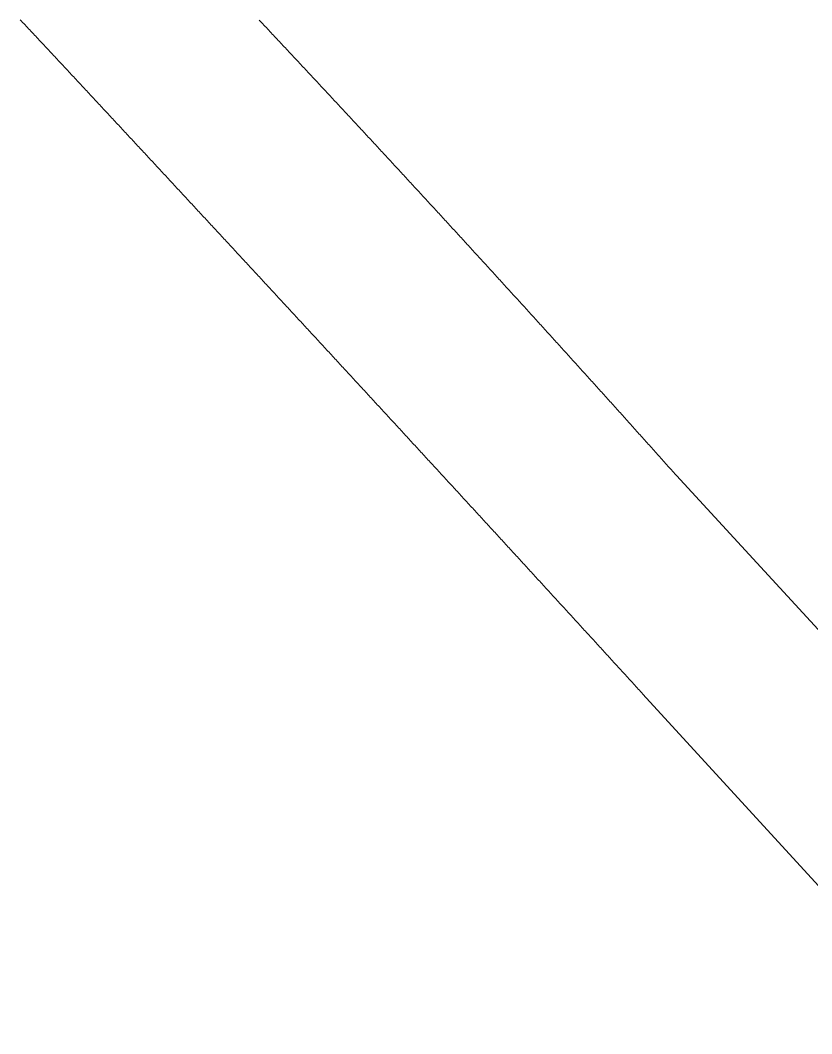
# Model space of a CAD drawing. Extents: x 174934 to 192674, y 648863 to 672607.
# Drawn here: x 185249.1 to 185294.6, y 656606.1 to 656664.4 of the extents above; entities that cross this region are included whole.
import ezdxf

# ---------------------------------------------------------------- set-up
doc = ezdxf.new("R2010")
doc.units = 0
doc.layers.add('pspecial', color=7, linetype='Continuous', lineweight=0)

msp = doc.modelspace()

# ---------------------------------------------------------------- linework, layer by layer
at = {"layer": 'pspecial', "flags": 128}
for points in [[(185302.789, 656606.081), (185284.885, 656625.613), (185284.818, 656625.686), (185284.75, 656625.76), (185284.683, 656625.834), (185284.615, 656625.908), (185284.548, 656625.982), (185284.481, 656626.055), (185284.413, 656626.129), (185284.346, 656626.203), (185284.278, 656626.277), (185284.211, 656626.351), (185284.143, 656626.425), (185284.076, 656626.498), (185284.008, 656626.572), (185283.941, 656626.646), (185283.873, 656626.72), (185283.806, 656626.794), (185283.738, 656626.867), (185283.671, 656626.941), (185283.603, 656627.015), (185283.536, 656627.089), (185283.468, 656627.163), (185283.401, 656627.236), (185283.333, 656627.31), (185283.266, 656627.384), (185283.198, 656627.458), (185283.131, 656627.531), (185283.063, 656627.605), (185282.996, 656627.679), (185282.928, 656627.753), (185282.861, 656627.827), (185282.793, 656627.9), (185282.726, 656627.974), (185282.658, 656628.048), (185282.591, 656628.122), (185282.523, 656628.196), (185282.456, 656628.269), (185282.388, 656628.343), (185282.321, 656628.417), (185282.253, 656628.491), (185282.186, 656628.564), (185282.118, 656628.638), (185282.051, 656628.712), (185281.983, 656628.786), (185281.916, 656628.859), (185281.848, 656628.933), (185281.781, 656629.007), (185281.713, 656629.081), (185281.646, 656629.154), (185281.578, 656629.228), (185281.511, 656629.302), (185281.443, 656629.376), (185281.376, 656629.449), (185281.308, 656629.523), (185281.24, 656629.597), (185281.173, 656629.671), (185281.105, 656629.744), (185281.038, 656629.818), (185280.97, 656629.892), (185280.903, 656629.966), (185280.835, 656630.039), (185280.768, 656630.113), (185280.7, 656630.187), (185280.633, 656630.261), (185280.565, 656630.334), (185280.498, 656630.408), (185280.43, 656630.482), (185280.362, 656630.556), (185280.295, 656630.629), (185280.227, 656630.703), (185280.16, 656630.777), (185280.092, 656630.851), (185280.025, 656630.924), (185279.957, 656630.998), (185279.889, 656631.072), (185279.822, 656631.145), (185279.754, 656631.219), (185279.687, 656631.293), (185279.619, 656631.367), (185279.552, 656631.44), (185279.484, 656631.514), (185279.417, 656631.588), (185279.349, 656631.661), (185279.281, 656631.735), (185279.214, 656631.809), (185279.146, 656631.883), (185279.079, 656631.956), (185279.011, 656632.03), (185278.943, 656632.104), (185278.876, 656632.177), (185278.808, 656632.251), (185278.741, 656632.325), (185278.673, 656632.399), (185278.606, 656632.472), (185278.538, 656632.546), (185278.47, 656632.62), (185278.403, 656632.693), (185278.335, 656632.767), (185278.268, 656632.841), (185278.2, 656632.914), (185278.132, 656632.988), (185278.065, 656633.062), (185277.997, 656633.135), (185277.93, 656633.209), (185277.862, 656633.283), (185277.794, 656633.356), (185277.727, 656633.43), (185277.659, 656633.504), (185277.591, 656633.578), (185277.524, 656633.651), (185277.456, 656633.725), (185277.389, 656633.799), (185277.321, 656633.872), (185277.253, 656633.946), (185277.186, 656634.02), (185277.118, 656634.093), (185277.051, 656634.167), (185276.983, 656634.241), (185276.915, 656634.314), (185276.848, 656634.388), (185276.78, 656634.462), (185276.712, 656634.535), (185276.645, 656634.609), (185276.577, 656634.683), (185276.509, 656634.756), (185276.442, 656634.83), (185276.374, 656634.904), (185276.307, 656634.977), (185276.239, 656635.051), (185276.171, 656635.124), (185276.104, 656635.198), (185276.036, 656635.272), (185275.968, 656635.345), (185275.901, 656635.419), (185275.833, 656635.493), (185275.765, 656635.566), (185275.698, 656635.64), (185275.63, 656635.714), (185275.562, 656635.787), (185275.495, 656635.861), (185275.427, 656635.935), (185275.359, 656636.008), (185275.292, 656636.082), (185275.224, 656636.155), (185275.156, 656636.229), (185275.089, 656636.303), (185275.021, 656636.376), (185274.953, 656636.45), (185274.886, 656636.524), (185274.818, 656636.597), (185274.75, 656636.671), (185274.683, 656636.744), (185274.615, 656636.818), (185274.547, 656636.892), (185274.48, 656636.965), (185274.412, 656637.039), (185274.344, 656637.113), (185274.277, 656637.186), (185274.209, 656637.26), (185274.141, 656637.333), (185274.074, 656637.407), (185274.006, 656637.481), (185273.938, 656637.554), (185273.871, 656637.628), (185273.803, 656637.701), (185273.735, 656637.775), (185273.667, 656637.849), (185273.6, 656637.922), (185273.532, 656637.996), (185273.464, 656638.069), (185273.397, 656638.143), (185273.329, 656638.217), (185273.261, 656638.29), (185273.194, 656638.364), (185273.126, 656638.437), (185273.058, 656638.511), (185272.99, 656638.585), (185272.923, 656638.658), (185272.855, 656638.732), (185272.787, 656638.805), (185272.72, 656638.879), (185272.652, 656638.952), (185272.584, 656639.026), (185272.516, 656639.1), (185272.449, 656639.173), (185272.381, 656639.247), (185272.313, 656639.32), (185272.245, 656639.394), (185272.178, 656639.467), (185272.11, 656639.541), (185272.042, 656639.615), (185271.975, 656639.688), (185271.907, 656639.762), (185271.839, 656639.835), (185271.771, 656639.909), (185271.704, 656639.982), (185271.636, 656640.056), (185271.568, 656640.13), (185271.5, 656640.203), (185271.433, 656640.277), (185271.365, 656640.35), (185271.297, 656640.424), (185271.229, 656640.497), (185271.162, 656640.571), (185271.094, 656640.644), (185271.026, 656640.718), (185270.958, 656640.792), (185270.891, 656640.865), (185270.823, 656640.939), (185270.755, 656641.012), (185270.687, 656641.086), (185270.62, 656641.159), (185270.552, 656641.233), (185270.484, 656641.306), (185270.416, 656641.38), (185270.349, 656641.453), (185270.281, 656641.527), (185270.213, 656641.6), (185270.145, 656641.674), (185270.077, 656641.748), (185270.01, 656641.821), (185269.942, 656641.895), (185269.874, 656641.968), (185269.806, 656642.042), (185269.739, 656642.115), (185269.671, 656642.189), (185269.603, 656642.262), (185269.535, 656642.336), (185269.467, 656642.409), (185269.4, 656642.483), (185269.332, 656642.556), (185269.264, 656642.63), (185269.196, 656642.703), (185269.128, 656642.777), (185269.061, 656642.85), (185268.993, 656642.924), (185268.925, 656642.997), (185268.857, 656643.071), (185268.789, 656643.144), (185268.722, 656643.218), (185268.654, 656643.291), (185268.586, 656643.365), (185268.518, 656643.438), (185268.45, 656643.512), (185268.383, 656643.585), (185268.315, 656643.659), (185268.247, 656643.732), (185268.179, 656643.806), (185268.111, 656643.879), (185268.044, 656643.953), (185267.976, 656644.026), (185267.908, 656644.1), (185267.84, 656644.173), (185267.772, 656644.247), (185267.704, 656644.32), (185267.637, 656644.394), (185267.569, 656644.467), (185267.501, 656644.541), (185267.433, 656644.614), (185267.365, 656644.688), (185267.297, 656644.761), (185267.23, 656644.835), (185267.162, 656644.908), (185267.094, 656644.982), (185267.026, 656645.055), (185266.958, 656645.128), (185266.89, 656645.202), (185266.823, 656645.275), (185266.755, 656645.349), (185266.687, 656645.422), (185266.619, 656645.496), (185266.551, 656645.569), (185266.483, 656645.643), (185266.416, 656645.716), (185266.348, 656645.79), (185266.28, 656645.863), (185266.212, 656645.937), (185266.144, 656646.01), (185266.076, 656646.083), (185266.008, 656646.157), (185265.941, 656646.23), (185265.873, 656646.304), (185265.805, 656646.377), (185265.737, 656646.451), (185265.669, 656646.524), (185265.601, 656646.598), (185265.533, 656646.671), (185265.465, 656646.744), (185265.398, 656646.818), (185265.33, 656646.891), (185265.262, 656646.965), (185265.194, 656647.038), (185265.126, 656647.112), (185265.058, 656647.185), (185264.99, 656647.259), (185264.922, 656647.332), (185264.855, 656647.405), (185264.787, 656647.479), (185264.719, 656647.552), (185264.651, 656647.626), (185264.583, 656647.699), (185264.515, 656647.773), (185264.447, 656647.846), (185264.379, 656647.919), (185264.311, 656647.993), (185264.243, 656648.066), (185264.176, 656648.14), (185264.108, 656648.213), (185264.04, 656648.286), (185263.972, 656648.36), (185263.904, 656648.433), (185263.836, 656648.507), (185263.768, 656648.58), (185263.7, 656648.653), (185263.632, 656648.727), (185263.564, 656648.8), (185263.497, 656648.874), (185263.429, 656648.947), (185263.361, 656649.02), (185263.293, 656649.094), (185263.225, 656649.167), (185263.157, 656649.241), (185263.089, 656649.314), (185263.021, 656649.387), (185262.953, 656649.461), (185262.885, 656649.534), (185262.817, 656649.608), (185262.749, 656649.681), (185262.681, 656649.754), (185262.614, 656649.828), (185262.546, 656649.901), (185262.478, 656649.975), (185262.41, 656650.048), (185262.342, 656650.121), (185262.274, 656650.195), (185262.206, 656650.268), (185262.138, 656650.341), (185262.07, 656650.415), (185262.002, 656650.488), (185261.934, 656650.562), (185261.866, 656650.635), (185261.798, 656650.708), (185261.73, 656650.782), (185261.662, 656650.855), (185261.594, 656650.928), (185261.526, 656651.002), (185261.458, 656651.075), (185261.39, 656651.148), (185261.323, 656651.222), (185261.255, 656651.295), (185261.187, 656651.369), (185261.119, 656651.442), (185261.051, 656651.515), (185260.983, 656651.589), (185260.915, 656651.662), (185260.847, 656651.735), (185260.779, 656651.809), (185260.711, 656651.882), (185260.643, 656651.955), (185260.575, 656652.029), (185260.507, 656652.102), (185260.439, 656652.175), (185260.371, 656652.249), (185260.303, 656652.322), (185260.235, 656652.395), (185260.167, 656652.469), (185260.099, 656652.542), (185260.031, 656652.615), (185259.963, 656652.689), (185259.895, 656652.762), (185259.827, 656652.835), (185259.759, 656652.909), (185259.691, 656652.982), (185259.623, 656653.055), (185259.555, 656653.129), (185259.487, 656653.202), (185259.419, 656653.275), (185259.351, 656653.349), (185259.283, 656653.422), (185259.215, 656653.495), (185259.147, 656653.569), (185259.079, 656653.642), (185259.011, 656653.715), (185258.943, 656653.788), (185258.875, 656653.862), (185258.807, 656653.935), (185258.739, 656654.008), (185258.671, 656654.082), (185258.603, 656654.155), (185258.535, 656654.228), (185258.467, 656654.302), (185258.399, 656654.375), (185258.331, 656654.448), (185258.263, 656654.522), (185258.195, 656654.595), (185258.127, 656654.668), (185258.059, 656654.741), (185257.991, 656654.815), (185257.923, 656654.888), (185257.855, 656654.961), (185257.787, 656655.035), (185257.719, 656655.108), (185257.651, 656655.181), (185257.583, 656655.254), (185257.514, 656655.328), (185257.446, 656655.401), (185257.378, 656655.474), (185257.31, 656655.548), (185257.242, 656655.621), (185257.174, 656655.694), (185257.106, 656655.767), (185257.038, 656655.841), (185256.97, 656655.914), (185256.902, 656655.987), (185256.834, 656656.06), (185256.766, 656656.134), (185256.698, 656656.207), (185256.63, 656656.28), (185256.562, 656656.354), (185256.494, 656656.427), (185256.426, 656656.5), (185256.358, 656656.573), (185256.289, 656656.647), (185256.221, 656656.72), (185256.153, 656656.793), (185256.085, 656656.866), (185256.017, 656656.94), (185255.949, 656657.013), (185255.881, 656657.086), (185255.813, 656657.159), (185255.745, 656657.233), (185255.677, 656657.306), (185255.609, 656657.379), (185255.541, 656657.452), (185255.473, 656657.526), (185255.404, 656657.599), (185255.336, 656657.672), (185255.268, 656657.745), (185255.2, 656657.819), (185255.132, 656657.892), (185255.064, 656657.965), (185254.996, 656658.038), (185254.928, 656658.112), (185254.86, 656658.185), (185254.792, 656658.258), (185254.724, 656658.331), (185254.655, 656658.404), (185254.587, 656658.478), (185254.519, 656658.551), (185254.451, 656658.624), (185254.383, 656658.697), (185254.315, 656658.771), (185254.247, 656658.844), (185254.179, 656658.917), (185254.111, 656658.99), (185254.042, 656659.063), (185253.974, 656659.137), (185253.906, 656659.21), (185253.838, 656659.283), (185253.77, 656659.356), (185253.702, 656659.429), (185253.634, 656659.503), (185253.566, 656659.576), (185253.498, 656659.649), (185253.429, 656659.722), (185253.361, 656659.795), (185253.293, 656659.869), (185253.225, 656659.942), (185253.157, 656660.015), (185253.089, 656660.088), (185253.021, 656660.161), (185252.952, 656660.235), (185252.884, 656660.308), (185252.816, 656660.381), (185252.748, 656660.454), (185252.68, 656660.527), (185252.612, 656660.601), (185252.544, 656660.674), (185252.475, 656660.747), (185252.407, 656660.82), (185252.339, 656660.893), (185252.271, 656660.967), (185252.203, 656661.04), (185252.135, 656661.113), (185252.067, 656661.186), (185251.998, 656661.259), (185251.93, 656661.332), (185251.862, 656661.406), (185251.794, 656661.479), (185251.726, 656661.552), (185251.658, 656661.625), (185251.589, 656661.698), (185251.521, 656661.771), (185251.453, 656661.845), (185251.385, 656661.918), (185251.317, 656661.991), (185251.249, 656662.064), (185251.18, 656662.137), (185251.112, 656662.21), (185251.044, 656662.283), (185250.976, 656662.356), (185250.907, 656662.429), (185250.839, 656662.502), (185250.771, 656662.576), (185250.702, 656662.649), (185250.634, 656662.722), (185250.566, 656662.795), (185250.497, 656662.868), (185250.429, 656662.941), (185250.361, 656663.014), (185250.292, 656663.087), (185250.224, 656663.16), (185250.156, 656663.233), (185250.087, 656663.306), (185250.019, 656663.379), (185249.951, 656663.452), (185249.882, 656663.525), (185249.814, 656663.598), (185249.746, 656663.671), (185249.677, 656663.744), (185249.609, 656663.816), (185249.54, 656663.889), (185249.472, 656663.962), (185249.404, 656664.035), (185249.335, 656664.108), (185249.267, 656664.181), (185249.198, 656664.254), (185249.13, 656664.327), (185249.062, 656664.4)], [(185262.807, 656664.385), (185262.876, 656664.312), (185262.944, 656664.24), (185263.013, 656664.167), (185263.081, 656664.094), (185263.149, 656664.021), (185263.218, 656663.948), (185263.286, 656663.875), (185263.355, 656663.802), (185263.423, 656663.729), (185263.491, 656663.656), (185263.56, 656663.583), (185263.628, 656663.51), (185263.697, 656663.437), (185263.765, 656663.364), (185263.833, 656663.291), (185263.902, 656663.218), (185263.97, 656663.145), (185264.039, 656663.072), (185264.107, 656662.999), (185264.175, 656662.926), (185264.244, 656662.853), (185264.312, 656662.78), (185264.38, 656662.707), (185264.449, 656662.634), (185264.517, 656662.561), (185264.585, 656662.488), (185264.654, 656662.415), (185264.722, 656662.342), (185264.79, 656662.269), (185264.859, 656662.196), (185264.927, 656662.123), (185264.995, 656662.05), (185265.063, 656661.977), (185265.132, 656661.904), (185265.2, 656661.831), (185265.268, 656661.758), (185265.337, 656661.685), (185265.405, 656661.612), (185265.473, 656661.539), (185265.541, 656661.466), (185265.61, 656661.393), (185265.678, 656661.32), (185265.746, 656661.246), (185265.814, 656661.173), (185265.883, 656661.1), (185265.951, 656661.027), (185266.019, 656660.954), (185266.087, 656660.881), (185266.155, 656660.808), (185266.224, 656660.735), (185266.292, 656660.661), (185266.36, 656660.588), (185266.428, 656660.515), (185266.496, 656660.442), (185266.565, 656660.369), (185266.633, 656660.296), (185266.701, 656660.223), (185266.769, 656660.149), (185266.837, 656660.076), (185266.905, 656660.003), (185266.974, 656659.93), (185267.042, 656659.857), (185267.11, 656659.783), (185267.178, 656659.71), (185267.246, 656659.637), (185267.314, 656659.564), (185267.382, 656659.491), (185267.45, 656659.417), (185267.519, 656659.344), (185267.587, 656659.271), (185267.655, 656659.198), (185267.723, 656659.125), (185267.791, 656659.051), (185267.859, 656658.978), (185267.927, 656658.905), (185267.995, 656658.832), (185268.063, 656658.758), (185268.131, 656658.685), (185268.199, 656658.612), (185268.267, 656658.539), (185268.336, 656658.465), (185268.404, 656658.392), (185268.472, 656658.319), (185268.54, 656658.245), (185268.608, 656658.172), (185268.676, 656658.099), (185268.744, 656658.025), (185268.812, 656657.952), (185268.88, 656657.879), (185268.948, 656657.806), (185269.016, 656657.732), (185269.084, 656657.659), (185269.152, 656657.586), (185269.22, 656657.512), (185269.288, 656657.439), (185269.356, 656657.366), (185269.424, 656657.292), (185269.492, 656657.219), (185269.56, 656657.145), (185269.627, 656657.072), (185269.695, 656656.999), (185269.763, 656656.925), (185269.831, 656656.852), (185269.899, 656656.779), (185269.967, 656656.705), (185270.035, 656656.632), (185270.103, 656656.558), (185270.171, 656656.485), (185270.239, 656656.412), (185270.307, 656656.338), (185270.375, 656656.265), (185270.443, 656656.191), (185270.51, 656656.118), (185270.578, 656656.045), (185270.646, 656655.971), (185270.714, 656655.898), (185270.782, 656655.824), (185270.85, 656655.751), (185270.918, 656655.677), (185270.985, 656655.604), (185271.053, 656655.53), (185271.121, 656655.457), (185271.189, 656655.383), (185271.257, 656655.31), (185271.325, 656655.236), (185271.392, 656655.163), (185271.46, 656655.089), (185271.528, 656655.016), (185271.596, 656654.942), (185271.664, 656654.869), (185271.732, 656654.795), (185271.799, 656654.722), (185271.867, 656654.648), (185271.935, 656654.575), (185272.003, 656654.501), (185272.07, 656654.428), (185272.138, 656654.354), (185272.206, 656654.281), (185272.274, 656654.207), (185272.341, 656654.134), (185272.409, 656654.06), (185272.477, 656653.987), (185272.545, 656653.913), (185272.612, 656653.839), (185272.68, 656653.766), (185272.748, 656653.692), (185272.816, 656653.619), (185272.883, 656653.545), (185272.951, 656653.471), (185273.019, 656653.398), (185273.086, 656653.324), (185273.154, 656653.251), (185273.222, 656653.177), (185273.289, 656653.103), (185273.357, 656653.03), (185273.425, 656652.956), (185273.492, 656652.883), (185273.56, 656652.809), (185273.628, 656652.735), (185273.695, 656652.662), (185273.763, 656652.588), (185273.831, 656652.514), (185273.898, 656652.441), (185273.966, 656652.367), (185274.034, 656652.293), (185274.101, 656652.22), (185274.169, 656652.146), (185274.236, 656652.072), (185274.304, 656651.999), (185274.372, 656651.925), (185274.439, 656651.851), (185274.507, 656651.778), (185274.574, 656651.704), (185274.642, 656651.63), (185274.709, 656651.556), (185274.777, 656651.483), (185274.845, 656651.409), (185274.912, 656651.335), (185274.98, 656651.262), (185275.047, 656651.188), (185275.115, 656651.114), (185275.182, 656651.04), (185275.25, 656650.967), (185275.317, 656650.893), (185275.385, 656650.819), (185275.452, 656650.745), (185275.52, 656650.671), (185275.587, 656650.598), (185275.655, 656650.524), (185275.722, 656650.45), (185275.79, 656650.376), (185275.857, 656650.303), (185275.925, 656650.229), (185275.992, 656650.155), (185276.06, 656650.081), (185276.127, 656650.007), (185276.195, 656649.933), (185276.262, 656649.86), (185276.33, 656649.786), (185276.397, 656649.712), (185276.465, 656649.638), (185276.532, 656649.564), (185276.599, 656649.49), (185276.667, 656649.417), (185276.734, 656649.343), (185276.802, 656649.269), (185276.869, 656649.195), (185276.937, 656649.121), (185277.004, 656649.047), (185277.071, 656648.973), (185277.139, 656648.9), (185277.206, 656648.826), (185277.273, 656648.752), (185277.341, 656648.678), (185277.408, 656648.604), (185277.476, 656648.53), (185277.543, 656648.456), (185277.61, 656648.382), (185277.678, 656648.308), (185277.745, 656648.234), (185277.812, 656648.16), (185277.88, 656648.087), (185277.947, 656648.013), (185278.014, 656647.939), (185278.082, 656647.865), (185278.149, 656647.791), (185278.216, 656647.717), (185278.284, 656647.643), (185278.351, 656647.569), (185278.418, 656647.495), (185278.485, 656647.421), (185278.553, 656647.347), (185278.62, 656647.273), (185278.687, 656647.199), (185278.755, 656647.125), (185278.822, 656647.051), (185278.889, 656646.977), (185278.956, 656646.903), (185279.024, 656646.829), (185279.091, 656646.755), (185279.158, 656646.681), (185279.225, 656646.607), (185279.292, 656646.533), (185279.36, 656646.459), (185279.427, 656646.385), (185279.494, 656646.311), (185279.561, 656646.237), (185279.629, 656646.163), (185279.696, 656646.089), (185279.763, 656646.014), (185279.83, 656645.94), (185279.897, 656645.866), (185279.964, 656645.792), (185280.032, 656645.718), (185280.099, 656645.644), (185280.166, 656645.57), (185280.233, 656645.496), (185280.3, 656645.422), (185280.367, 656645.348), (185280.435, 656645.274), (185280.502, 656645.199), (185280.569, 656645.125), (185280.636, 656645.051), (185280.703, 656644.977), (185280.77, 656644.903), (185280.837, 656644.829), (185280.904, 656644.755), (185280.971, 656644.681), (185281.039, 656644.606), (185281.106, 656644.532), (185281.173, 656644.458), (185281.24, 656644.384), (185281.307, 656644.31), (185281.374, 656644.236), (185281.441, 656644.161), (185281.508, 656644.087), (185281.575, 656644.013), (185281.642, 656643.939), (185281.709, 656643.865), (185281.776, 656643.79), (185281.843, 656643.716), (185281.91, 656643.642), (185281.977, 656643.568), (185282.044, 656643.494), (185282.111, 656643.419), (185282.178, 656643.345), (185282.245, 656643.271), (185282.312, 656643.197), (185282.379, 656643.122), (185282.446, 656643.048), (185282.513, 656642.974), (185282.58, 656642.9), (185282.647, 656642.825), (185282.714, 656642.751), (185282.781, 656642.677), (185282.848, 656642.603), (185282.915, 656642.528), (185282.982, 656642.454), (185283.049, 656642.38), (185283.116, 656642.305), (185283.183, 656642.231), (185283.25, 656642.157), (185283.317, 656642.082), (185283.384, 656642.008), (185283.45, 656641.934), (185283.517, 656641.859), (185283.584, 656641.785), (185283.651, 656641.711), (185283.718, 656641.636), (185283.785, 656641.562), (185283.852, 656641.488), (185283.919, 656641.413), (185283.986, 656641.339), (185284.052, 656641.265), (185284.119, 656641.19), (185284.186, 656641.116), (185284.253, 656641.042), (185284.32, 656640.967), (185284.387, 656640.893), (185284.453, 656640.818), (185284.52, 656640.744), (185284.587, 656640.67), (185284.654, 656640.595), (185284.721, 656640.521), (185284.788, 656640.446), (185284.854, 656640.372), (185284.921, 656640.298), (185284.988, 656640.223), (185285.055, 656640.149), (185285.122, 656640.074), (185285.188, 656640), (185285.255, 656639.925), (185285.322, 656639.851), (185285.389, 656639.777), (185285.455, 656639.702), (185285.522, 656639.628), (185285.589, 656639.553), (185285.656, 656639.479), (185285.722, 656639.404), (185285.789, 656639.33), (185285.856, 656639.255), (185285.922, 656639.181), (185285.989, 656639.106), (185286.056, 656639.032), (185286.123, 656638.957), (185286.189, 656638.883), (185286.256, 656638.808), (185286.323, 656638.734), (185286.389, 656638.659), (185286.456, 656638.585), (185286.523, 656638.51), (185286.589, 656638.436), (185286.656, 656638.361), (185286.723, 656638.287), (185286.789, 656638.212), (185286.813, 656638.186), (185315.21, 656607.33)]]:
    msp.add_lwpolyline(points, dxfattribs=at)

doc.saveas('drawing.dxf')
